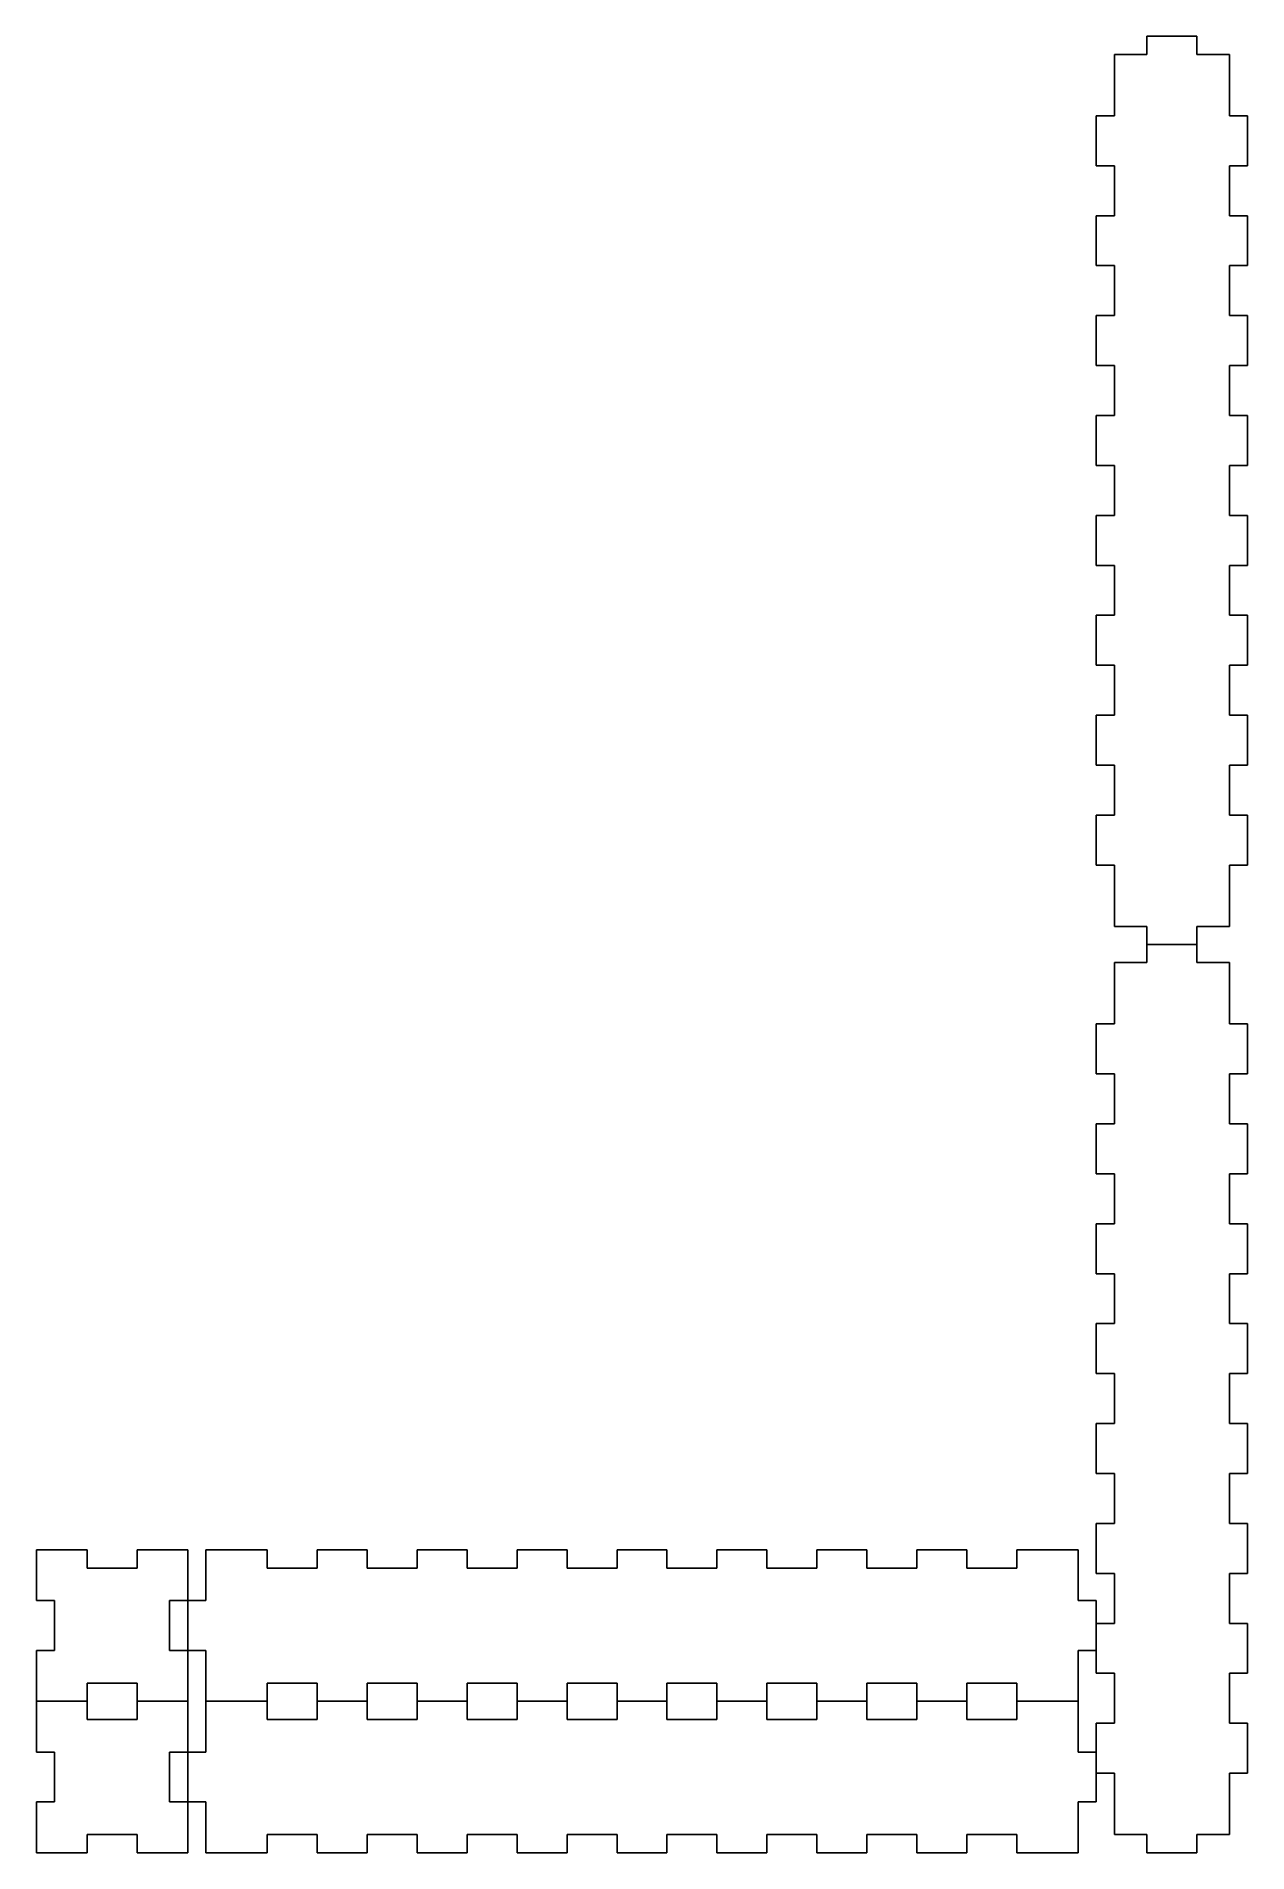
# Model space of a CAD drawing. Header units: millimetres. Extents: x 0 to 400, y 0 to 600.
import ezdxf

# ---------------------------------------------------------------- set-up
doc = ezdxf.new("R2010")
doc.units = ezdxf.units.MM

msp = doc.modelspace()

# ---------------------------------------------------------------- linework, layer by layer
at = {"layer": 'back_outsideCutPath'}
for p, q in [((0, 100), (0, 83.25)), ((16.75, 100), (0, 100)), ((16.75, 94), (16.75, 100)), ((50, 100), (33.25, 100)), ((33.25, 100), (33.25, 94)), ((50, 83.25), (50, 100)), ((33.25, 94), (16.75, 94)), ((0, 83.25), (6, 83.25)), ((6, 83.25), (6, 66.75)), ((44, 66.75), (44, 83.25)), ((44, 83.25), (56, 83.25)), ((6, 66.75), (0, 66.75)), ((44, 66.75), (56, 66.75)), ((16.75, 56), (33.25, 56))]:
    msp.add_line(p, q, dxfattribs=at)
at = {"layer": 'bottom_outsideCutPath'}
for p, q in [((383.25, 600), (366.75, 600)), ((366.75, 600), (366.75, 594)), ((383.25, 594), (383.25, 600)), ((356, 594), (356, 573.75)), ((366.75, 594), (356, 594)), ((394, 594), (383.25, 594)), ((394, 590.25), (394, 594)), ((394, 573.75), (394, 590.25)), ((356, 573.75), (350, 573.75)), ((350, 573.75), (350, 557.25)), ((400, 573.75), (394, 573.75)), ((400, 557.25), (400, 573.75)), ((350, 557.25), (356, 557.25)), ((356, 557.25), (356, 540.75)), ((394, 540.75), (394, 557.25)), ((394, 557.25), (400, 557.25)), ((356, 540.75), (350, 540.75)), ((350, 540.75), (350, 524.25)), ((400, 540.75), (394, 540.75)), ((400, 524.25), (400, 540.75)), ((350, 524.25), (356, 524.25)), ((356, 524.25), (356, 507.75)), ((394, 507.75), (394, 524.25)), ((394, 524.25), (400, 524.25)), ((356, 507.75), (350, 507.75)), ((350, 507.75), (350, 491.25)), ((400, 507.75), (394, 507.75)), ((400, 491.25), (400, 507.75)), ((350, 491.25), (356, 491.25)), ((356, 491.25), (356, 474.75)), ((394, 474.75), (394, 491.25)), ((394, 491.25), (400, 491.25)), ((356, 474.75), (350, 474.75)), ((350, 474.75), (350, 458.25)), ((400, 474.75), (394, 474.75)), ((400, 458.25), (400, 474.75)), ((350, 458.25), (356, 458.25)), ((356, 458.25), (356, 441.75)), ((394, 441.75), (394, 458.25)), ((394, 458.25), (400, 458.25)), ((356, 441.75), (350, 441.75)), ((350, 441.75), (350, 425.25)), ((400, 441.75), (394, 441.75)), ((400, 425.25), (400, 441.75)), ((350, 425.25), (356, 425.25)), ((356, 425.25), (356, 408.75)), ((394, 408.75), (394, 425.25)), ((394, 425.25), (400, 425.25)), ((356, 408.75), (350, 408.75)), ((350, 408.75), (350, 392.25)), ((400, 408.75), (394, 408.75)), ((400, 392.25), (400, 408.75)), ((350, 392.25), (356, 392.25)), ((356, 392.25), (356, 375.75)), ((394, 375.75), (394, 392.25)), ((394, 392.25), (400, 392.25)), ((356, 375.75), (350, 375.75)), ((350, 375.75), (350, 359.25)), ((400, 375.75), (394, 375.75)), ((400, 359.25), (400, 375.75)), ((350, 359.25), (356, 359.25)), ((356, 359.25), (356, 342.75)), ((394, 342.75), (394, 359.25)), ((394, 359.25), (400, 359.25)), ((356, 342.75), (350, 342.75)), ((350, 342.75), (350, 326.25)), ((400, 342.75), (394, 342.75)), ((400, 326.25), (400, 342.75)), ((350, 326.25), (356, 326.25)), ((356, 326.25), (356, 309.75)), ((394, 306), (394, 326.25)), ((394, 326.25), (400, 326.25)), ((356, 309.75), (356, 306)), ((356, 306), (366.75, 306)), ((383.25, 306), (394, 306))]:
    msp.add_line(p, q, dxfattribs=at)
at = {"layer": 'front_outsideCutPath'}
for p, q in [((50, 33.25), (50, 83.25)), ((0, 33.25), (0, 66.75)), ((16.75, 44), (16.75, 56)), ((33.25, 44), (33.25, 56)), ((0, 50), (16.75, 50)), ((33.25, 50), (50, 50)), ((33.25, 44), (16.75, 44)), ((0, 33.25), (6, 33.25)), ((6, 33.25), (6, 16.75)), ((44, 16.75), (44, 33.25)), ((44, 33.25), (56, 33.25)), ((50, 0), (50, 33.25)), ((6, 16.75), (0, 16.75)), ((0, 16.75), (0, 0)), ((44, 16.75), (56, 16.75)), ((16.75, 0), (16.75, 6)), ((16.75, 6), (33.25, 6)), ((33.25, 6), (33.25, 0)), ((0, 0), (16.75, 0)), ((33.25, 0), (50, 0))]:
    msp.add_line(p, q, dxfattribs=at)
at = {"layer": 'left_outsideCutPath'}
for p, q in [((56, 33.25), (56, 66.75)), ((344, 33.25), (344, 66.75)), ((76.25, 44), (76.25, 56)), ((92.75, 44), (92.75, 56)), ((109.25, 44), (109.25, 56)), ((125.75, 44), (125.75, 56)), ((142.25, 44), (142.25, 56)), ((158.75, 44), (158.75, 56)), ((175.25, 44), (175.25, 56)), ((191.75, 44), (191.75, 56)), ((208.25, 44), (208.25, 56)), ((224.75, 44), (224.75, 56)), ((241.25, 44), (241.25, 56)), ((257.75, 44), (257.75, 56)), ((274.25, 44), (274.25, 56)), ((290.75, 44), (290.75, 56)), ((307.25, 44), (307.25, 56)), ((323.75, 44), (323.75, 56)), ((56, 50), (76.25, 50)), ((59.75, 50), (56, 50)), ((92.75, 50), (109.25, 50)), ((125.75, 50), (142.25, 50)), ((158.75, 50), (175.25, 50)), ((191.75, 50), (208.25, 50)), ((224.75, 50), (241.25, 50)), ((257.75, 50), (274.25, 50)), ((290.75, 50), (307.25, 50)), ((323.75, 50), (344, 50)), ((92.75, 44), (76.25, 44)), ((125.75, 44), (109.25, 44)), ((158.75, 44), (142.25, 44)), ((191.75, 44), (175.25, 44)), ((224.75, 44), (208.25, 44)), ((257.75, 44), (241.25, 44)), ((290.75, 44), (274.25, 44)), ((323.75, 44), (307.25, 44)), ((350, 16.75), (350, 42.75)), ((350, 33.25), (344, 33.25)), ((56, 16.75), (56, 0)), ((344, 0), (344, 16.75)), ((344, 16.75), (350, 16.75)), ((76.25, 0), (76.25, 6)), ((76.25, 6), (92.75, 6)), ((92.75, 6), (92.75, 0)), ((109.25, 0), (109.25, 6)), ((109.25, 6), (125.75, 6)), ((125.75, 6), (125.75, 0)), ((142.25, 0), (142.25, 6)), ((142.25, 6), (158.75, 6)), ((158.75, 6), (158.75, 0)), ((175.25, 0), (175.25, 6)), ((175.25, 6), (191.75, 6)), ((191.75, 6), (191.75, 0)), ((208.25, 0), (208.25, 6)), ((208.25, 6), (224.75, 6)), ((224.75, 6), (224.75, 0)), ((241.25, 0), (241.25, 6)), ((241.25, 6), (257.75, 6)), ((257.75, 6), (257.75, 0)), ((274.25, 0), (274.25, 6)), ((274.25, 6), (290.75, 6)), ((290.75, 6), (290.75, 0)), ((307.25, 0), (307.25, 6)), ((307.25, 6), (323.75, 6)), ((323.75, 6), (323.75, 0)), ((56, 0), (76.25, 0)), ((92.75, 0), (109.25, 0)), ((125.75, 0), (142.25, 0)), ((158.75, 0), (175.25, 0)), ((191.75, 0), (208.25, 0)), ((224.75, 0), (241.25, 0)), ((257.75, 0), (274.25, 0)), ((290.75, 0), (307.25, 0)), ((323.75, 0), (340.25, 0)), ((340.25, 0), (344, 0))]:
    msp.add_line(p, q, dxfattribs=at)
at = {"layer": 'right_outsideCutPath'}
for p, q in [((56, 100), (56, 83.25)), ((59.75, 100), (56, 100)), ((76.25, 100), (59.75, 100)), ((76.25, 94), (76.25, 100)), ((109.25, 100), (92.75, 100)), ((92.75, 100), (92.75, 94)), ((109.25, 94), (109.25, 100)), ((142.25, 100), (125.75, 100)), ((125.75, 100), (125.75, 94)), ((142.25, 94), (142.25, 100)), ((175.25, 100), (158.75, 100)), ((158.75, 100), (158.75, 94)), ((175.25, 94), (175.25, 100)), ((208.25, 100), (191.75, 100)), ((191.75, 100), (191.75, 94)), ((208.25, 94), (208.25, 100)), ((241.25, 100), (224.75, 100)), ((224.75, 100), (224.75, 94)), ((241.25, 94), (241.25, 100)), ((274.25, 100), (257.75, 100)), ((257.75, 100), (257.75, 94)), ((274.25, 94), (274.25, 100)), ((307.25, 100), (290.75, 100)), ((290.75, 100), (290.75, 94)), ((307.25, 94), (307.25, 100)), ((344, 100), (323.75, 100)), ((323.75, 100), (323.75, 94)), ((344, 83.25), (344, 100)), ((92.75, 94), (76.25, 94)), ((125.75, 94), (109.25, 94)), ((158.75, 94), (142.25, 94)), ((191.75, 94), (175.25, 94)), ((224.75, 94), (208.25, 94)), ((257.75, 94), (241.25, 94)), ((290.75, 94), (274.25, 94)), ((323.75, 94), (307.25, 94)), ((350, 83.25), (344, 83.25)), ((344, 66.75), (350, 66.75)), ((76.25, 56), (92.75, 56)), ((109.25, 56), (125.75, 56)), ((142.25, 56), (158.75, 56)), ((175.25, 56), (191.75, 56)), ((208.25, 56), (224.75, 56)), ((241.25, 56), (257.75, 56)), ((274.25, 56), (290.75, 56)), ((307.25, 56), (323.75, 56))]:
    msp.add_line(p, q, dxfattribs=at)
at = {"layer": 'top_outsideCutPath'}
for p, q in [((366.75, 294), (366.75, 306)), ((383.25, 294), (383.25, 306)), ((366.75, 300), (383.25, 300)), ((356, 294), (356, 273.75)), ((366.75, 294), (356, 294)), ((394, 294), (383.25, 294)), ((394, 290.25), (394, 294)), ((394, 273.75), (394, 290.25)), ((356, 273.75), (350, 273.75)), ((350, 273.75), (350, 257.25)), ((400, 273.75), (394, 273.75)), ((400, 257.25), (400, 273.75)), ((350, 257.25), (356, 257.25)), ((356, 257.25), (356, 240.75)), ((394, 240.75), (394, 257.25)), ((394, 257.25), (400, 257.25)), ((356, 240.75), (350, 240.75)), ((350, 240.75), (350, 224.25)), ((400, 240.75), (394, 240.75)), ((400, 224.25), (400, 240.75)), ((350, 224.25), (356, 224.25)), ((356, 224.25), (356, 207.75)), ((394, 207.75), (394, 224.25)), ((394, 224.25), (400, 224.25)), ((356, 207.75), (350, 207.75)), ((350, 207.75), (350, 191.25)), ((400, 207.75), (394, 207.75)), ((400, 191.25), (400, 207.75)), ((350, 191.25), (356, 191.25)), ((356, 191.25), (356, 174.75)), ((394, 174.75), (394, 191.25)), ((394, 191.25), (400, 191.25)), ((356, 174.75), (350, 174.75)), ((350, 174.75), (350, 158.25)), ((400, 174.75), (394, 174.75)), ((400, 158.25), (400, 174.75)), ((350, 158.25), (356, 158.25)), ((356, 158.25), (356, 141.75)), ((394, 141.75), (394, 158.25)), ((394, 158.25), (400, 158.25)), ((356, 141.75), (350, 141.75)), ((350, 141.75), (350, 125.25)), ((400, 141.75), (394, 141.75)), ((400, 125.25), (400, 141.75)), ((350, 125.25), (356, 125.25)), ((356, 125.25), (356, 108.75)), ((394, 108.75), (394, 125.25)), ((394, 125.25), (400, 125.25)), ((356, 108.75), (350, 108.75)), ((350, 108.75), (350, 92.25)), ((400, 108.75), (394, 108.75)), ((400, 92.25), (400, 108.75)), ((350, 92.25), (356, 92.25)), ((356, 92.25), (356, 75.75)), ((394, 75.75), (394, 92.25)), ((394, 92.25), (400, 92.25)), ((350, 59.25), (350, 83.25)), ((356, 75.75), (350, 75.75)), ((400, 75.75), (394, 75.75)), ((400, 59.25), (400, 75.75)), ((350, 59.25), (356, 59.25)), ((356, 59.25), (356, 42.75)), ((394, 42.75), (394, 59.25)), ((394, 59.25), (400, 59.25)), ((356, 42.75), (350, 42.75)), ((400, 42.75), (394, 42.75)), ((400, 26.25), (400, 42.75)), ((350, 26.25), (356, 26.25)), ((356, 26.25), (356, 9.75)), ((394, 6), (394, 26.25)), ((394, 26.25), (400, 26.25)), ((356, 9.75), (356, 6)), ((356, 6), (366.75, 6)), ((366.75, 6), (366.75, 0)), ((383.25, 0), (383.25, 6)), ((383.25, 6), (394, 6)), ((366.75, 0), (383.25, 0))]:
    msp.add_line(p, q, dxfattribs=at)

doc.saveas('drawing.dxf')
